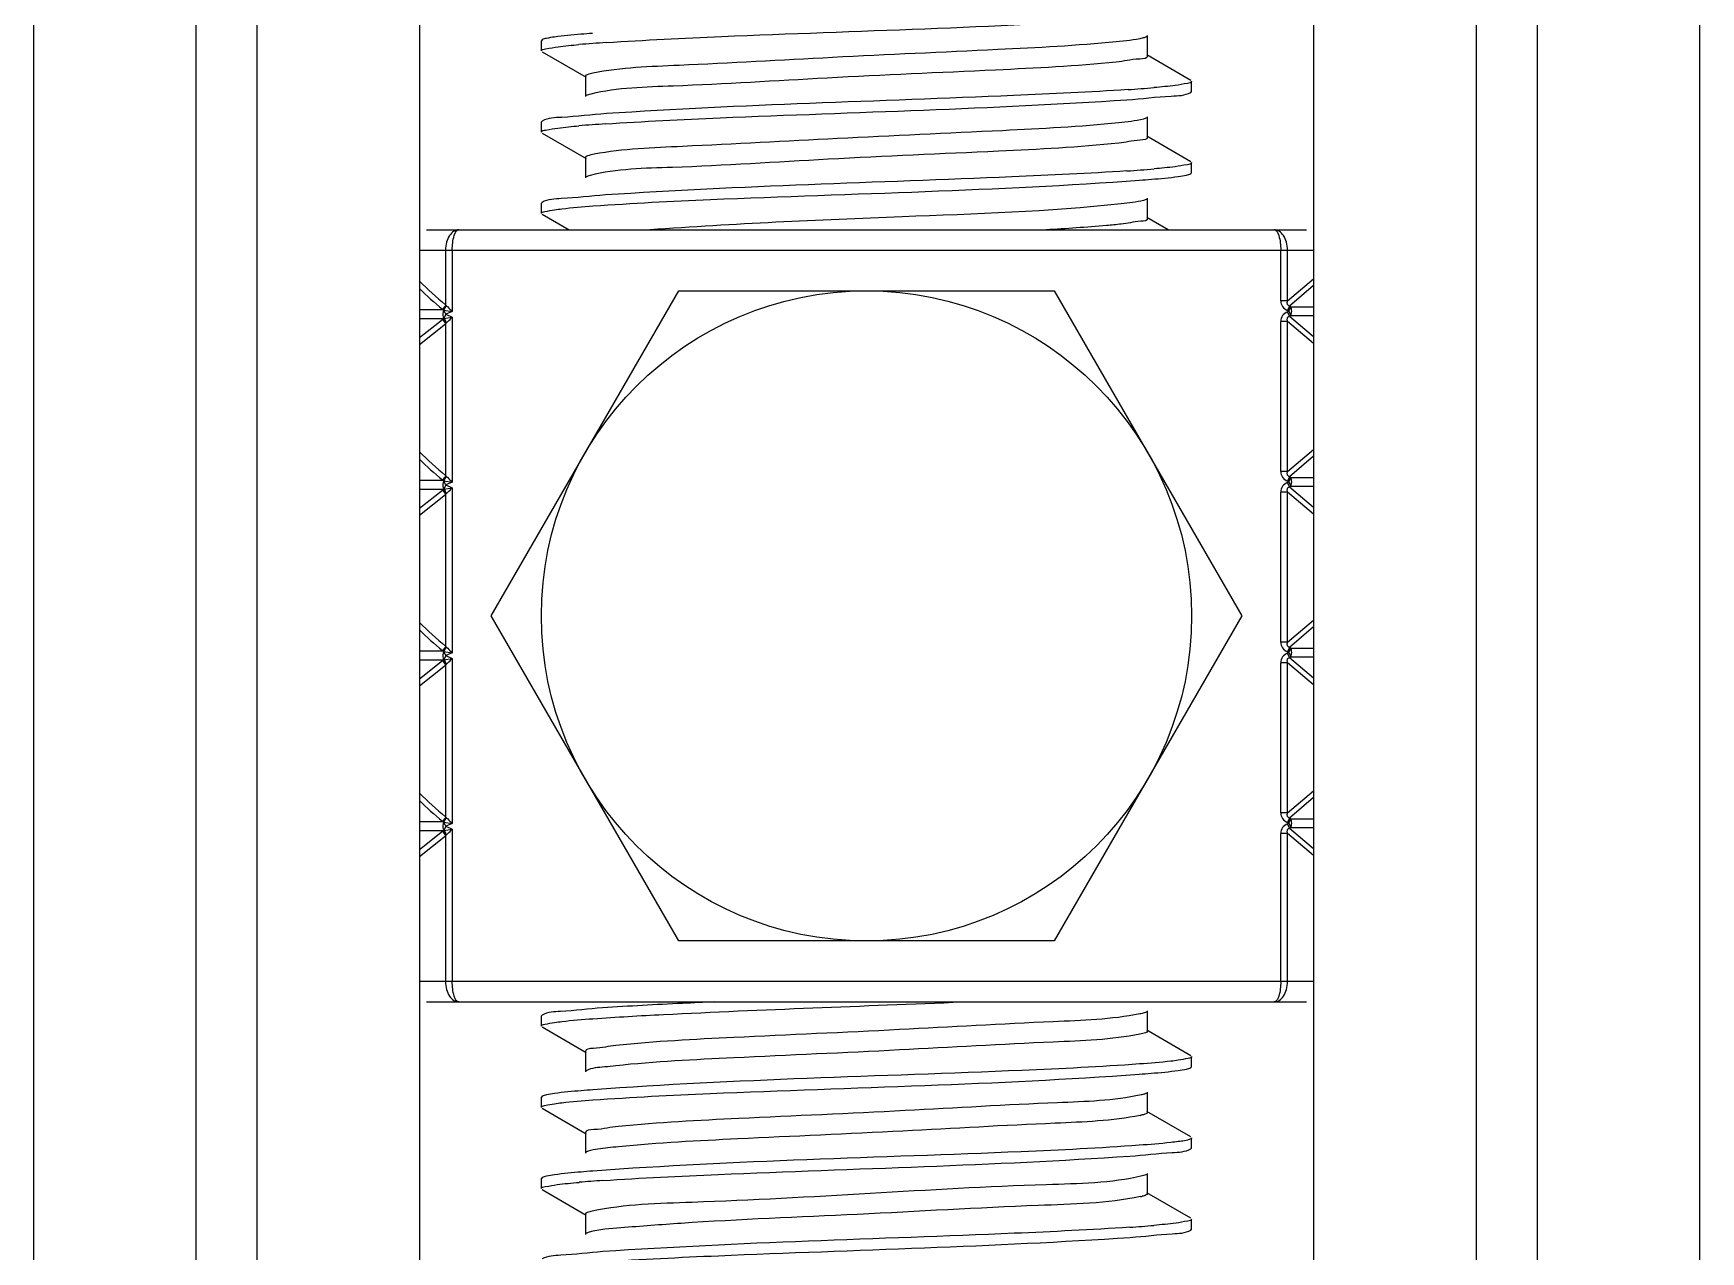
# Model space of a CAD drawing. Extents: x 27938 to 1042331, y -235042 to 1535213.
# Drawn here: x 701681.2 to 702169.7, y 765913.3 to 766270.3 of the extents above; entities that cross this region are included whole.
import ezdxf

# ---------------------------------------------------------------- set-up
doc = ezdxf.new("R2010")
doc.units = 0
doc.header["$LTSCALE"] = 1000
doc.header["$MEASUREMENT"] = 0
doc.styles.get("Standard").update_dxf_attribs({"font": 'gbenor.shx', "bigfont": 'gbcbig.shx'})
doc.dimstyles.get("Standard").update_dxf_attribs({"dimtxt": 0.18, "dimasz": 0.18, "dimexe": 0.18, "dimexo": 0.0625, "dimgap": 0.09, "dimtad": 0, "dimtih": 1, "dimtoh": 1, "dimdec": 4, "dimzin": 0, "dimdsep": 46, "dimtxsty": 'Standard', "dimcen": 0.09, "dimadec": 0, "dimazin": 0, "dimtfac": 1, "dimtdec": 4, "dimtofl": 0, "dimtmove": 0, "dimatfit": 3, "dimfxl": 1, "dimtolj": 1, "dimtzin": 0, "dimarcsym": 0})

msp = doc.modelspace()

# ---------------------------------------------------------------- linework, layer by layer
at = {"linetype": 'Continuous'}
for p, q in [((701681.22, 770483.4), (701681.22, 765742.38)), ((701728.85, 770483.4), (701728.85, 765742.38)), ((701746.71, 770483.4), (701746.71, 765742.38)), ((701794.33, 770483.4), (701794.33, 765742.38)), ((702056.27, 770483.4), (702056.27, 765742.38)), ((702103.9, 770483.4), (702103.9, 765742.38)), ((702121.76, 770483.4), (702121.76, 765742.38)), ((702169.39, 770483.4), (702169.39, 765742.38)), ((701830.28, 766268.36), (701830.05, 766268.1)), ((701830.05, 766265.13), (701830.05, 766268.1)), ((701830.05, 766265.13), (701830.05, 766268.1)), ((702007.67, 766263.64), (702007.67, 766269.59)), ((701830.28, 766264.87), (701843.2, 766257.38)), ((702020.33, 766256.46), (702007.41, 766263.94)), ((701842.94, 766257.68), (701842.94, 766251.73)), ((702020.33, 766252.96), (702020.56, 766253.22)), ((702020.56, 766253.22), (702020.56, 766256.2)), ((702020.56, 766253.22), (702020.56, 766256.2)), ((701830.28, 766244.55), (701830.05, 766244.29)), ((701830.05, 766241.31), (701830.05, 766244.29)), ((701830.05, 766241.31), (701830.05, 766244.29)), ((702007.67, 766239.83), (702007.67, 766245.78)), ((701830.28, 766241.05), (701843.2, 766233.57)), ((702020.33, 766232.64), (702007.41, 766240.13)), ((701842.94, 766233.87), (701842.94, 766227.92)), ((702020.33, 766229.15), (702020.56, 766229.41)), ((702020.56, 766229.41), (702020.56, 766232.38)), ((702020.56, 766229.41), (702020.56, 766232.38)), ((701830.28, 766220.74), (701830.05, 766220.48)), ((701830.05, 766217.5), (701830.05, 766220.48)), ((701830.05, 766217.5), (701830.05, 766220.48)), ((702007.67, 766216.01), (702007.67, 766221.97)), ((701830.28, 766217.24), (701838.15, 766212.68)), ((702013.68, 766212.68), (702007.41, 766216.31)), ((701796.42, 766212.68), (702054.19, 766212.68)), ((701794.33, 766206.73), (702056.27, 766206.73)), ((701801.96, 766206.73), (701801.96, 766190.73)), ((701803.94, 766206.73), (701803.94, 766188.77)), ((702046.67, 766191.88), (702046.67, 766206.73)), ((702048.65, 766191.88), (702048.65, 766206.73)), ((701815.32, 766099.57), (701870.31, 766194.82)), ((701870.31, 766194.82), (701980.3, 766194.82)), ((701980.3, 766194.82), (702035.29, 766099.57)), ((702048.65, 766191.88), (702056.27, 766198.36)), ((702056.27, 766196.34), (702049.2, 766190.33)), ((701801.33, 766189.24), (701794.33, 766189.24)), ((701801.45, 766189.21), (701801.33, 766189.24)), ((701801.49, 766189.19), (701803.94, 766188.77)), ((701802.13, 766190.54), (701801.96, 766190.73)), ((701802.2, 766190.47), (701802.13, 766190.54)), ((702048.65, 766191.88), (702046.67, 766191.88)), ((702049.2, 766190.33), (702048.6, 766189.07)), ((702049.02, 766188.87), (702048.6, 766189.07)), ((702049.02, 766188.87), (702049.62, 766190.13)), ((702049.62, 766190.13), (702049.2, 766190.33)), ((702049.62, 766190.13), (702056.27, 766190.13)), ((701801.29, 766186.63), (701794.33, 766186.65)), ((701794.33, 766181.15), (701801.05, 766186.46)), ((701794.33, 766179.12), (701801.96, 766185.15)), ((701801.29, 766186.63), (701801.45, 766186.66)), ((701801.45, 766186.66), (701801.49, 766186.68)), ((701802.04, 766187.94), (701801.49, 766186.68)), ((701801.49, 766186.68), (701803.94, 766187.11)), ((701801.96, 766185.15), (701802.1, 766185.31)), ((701801.96, 766185.15), (701801.96, 766140.72)), ((701803.94, 766188.77), (701802.04, 766187.94)), ((701802.04, 766187.94), (701803.94, 766187.11)), ((701802.1, 766185.31), (701802.18, 766185.39)), ((701802.18, 766185.39), (701802.23, 766185.43)), ((701803.94, 766187.11), (701803.94, 766138.76)), ((702048.65, 766185.86), (702046.67, 766185.86)), ((702046.67, 766141.88), (702046.67, 766185.86)), ((702048.6, 766188.67), (702049.02, 766188.87)), ((702049.2, 766187.41), (702048.6, 766188.67)), ((702056.27, 766179.38), (702048.65, 766185.86)), ((702048.65, 766141.88), (702048.65, 766185.86)), ((702049.02, 766188.87), (702049.62, 766187.61)), ((702049.2, 766187.41), (702049.62, 766187.61)), ((702049.2, 766187.41), (702056.27, 766181.4)), ((702049.62, 766187.61), (702056.27, 766187.61)), ((702048.65, 766141.88), (702056.27, 766148.35)), ((702056.27, 766146.33), (702049.2, 766140.32)), ((701802.13, 766140.53), (701801.96, 766140.72)), ((701802.2, 766140.46), (701802.13, 766140.53)), ((702048.65, 766141.88), (702046.67, 766141.88)), ((702049.2, 766140.32), (702048.6, 766139.06)), ((702049.02, 766138.86), (702049.62, 766140.13)), ((702049.62, 766140.13), (702049.2, 766140.32)), ((702049.62, 766140.13), (702056.27, 766140.13)), ((701801.33, 766139.23), (701794.33, 766139.23)), ((701801.29, 766136.62), (701794.33, 766136.64)), ((701794.33, 766131.15), (701801.05, 766136.45)), ((701801.29, 766136.62), (701801.45, 766136.65)), ((701801.45, 766139.2), (701801.33, 766139.23)), ((701801.45, 766136.65), (701801.49, 766136.68)), ((701801.49, 766139.18), (701803.94, 766138.76)), ((701802.04, 766137.93), (701801.49, 766136.68)), ((701801.49, 766136.68), (701803.94, 766137.1)), ((701801.96, 766135.14), (701802.1, 766135.31)), ((701803.94, 766138.76), (701802.04, 766137.93)), ((701802.04, 766137.93), (701803.94, 766137.1)), ((701802.1, 766135.31), (701802.18, 766135.38)), ((701802.18, 766135.38), (701802.23, 766135.42)), ((701803.94, 766137.1), (701803.94, 766088.76)), ((702048.65, 766135.85), (702046.67, 766135.85)), ((702046.67, 766091.87), (702046.67, 766135.85)), ((702049.02, 766138.86), (702048.6, 766139.06)), ((702048.6, 766138.67), (702049.02, 766138.86)), ((702049.2, 766137.4), (702048.6, 766138.67)), ((702056.27, 766129.37), (702048.65, 766135.85)), ((702048.65, 766091.87), (702048.65, 766135.85)), ((702049.02, 766138.86), (702049.62, 766137.6)), ((702049.2, 766137.4), (702049.62, 766137.6)), ((702049.2, 766137.4), (702056.27, 766131.39)), ((702049.62, 766137.6), (702056.27, 766137.6)), ((701794.33, 766129.11), (701801.96, 766135.14)), ((701801.96, 766135.14), (701801.96, 766090.71)), ((701870.31, 766004.32), (701815.32, 766099.57)), ((702035.29, 766099.57), (701980.3, 766004.32)), ((702048.65, 766091.87), (702056.27, 766098.34)), ((702056.27, 766096.33), (702049.2, 766090.32)), ((702048.65, 766091.87), (702046.67, 766091.87)), ((701801.33, 766089.22), (701794.33, 766089.22)), ((701801.29, 766086.61), (701794.33, 766086.63)), ((701794.33, 766081.14), (701801.05, 766086.45)), ((701801.29, 766086.61), (701801.45, 766086.65)), ((701801.45, 766089.19), (701801.33, 766089.22)), ((701801.45, 766086.65), (701801.49, 766086.67)), ((701801.49, 766089.18), (701803.94, 766088.76)), ((701802.04, 766087.92), (701801.49, 766086.67)), ((701801.49, 766086.67), (701803.94, 766087.09)), ((701802.13, 766090.52), (701801.96, 766090.71)), ((701803.94, 766088.76), (701802.04, 766087.92)), ((701802.04, 766087.92), (701803.94, 766087.09)), ((701802.2, 766090.45), (701802.13, 766090.52)), ((701803.94, 766087.09), (701803.94, 766038.75)), ((702049.2, 766090.32), (702048.6, 766089.05)), ((702049.02, 766088.86), (702048.6, 766089.05)), ((702048.6, 766088.66), (702049.02, 766088.86)), ((702049.2, 766087.4), (702048.6, 766088.66)), ((702049.02, 766088.86), (702049.62, 766090.12)), ((702049.02, 766088.86), (702049.62, 766087.59)), ((702049.62, 766090.12), (702049.2, 766090.32)), ((702049.2, 766087.4), (702049.62, 766087.59)), ((702049.2, 766087.4), (702056.27, 766081.38)), ((702049.62, 766090.12), (702056.27, 766090.12)), ((702049.62, 766087.59), (702056.27, 766087.59)), ((701794.33, 766079.1), (701801.96, 766085.14)), ((701801.96, 766085.14), (701802.1, 766085.3)), ((701801.96, 766085.14), (701801.96, 766040.71)), ((701802.1, 766085.3), (701802.18, 766085.37)), ((701802.18, 766085.37), (701802.23, 766085.42)), ((702048.65, 766085.84), (702046.67, 766085.84)), ((702046.67, 766041.86), (702046.67, 766085.84)), ((702056.27, 766079.36), (702048.65, 766085.84)), ((702048.65, 766041.86), (702048.65, 766085.84)), ((702048.65, 766041.86), (702056.27, 766048.34)), ((702056.27, 766046.32), (702049.2, 766040.31)), ((701801.33, 766039.22), (701794.33, 766039.22)), ((701801.45, 766039.19), (701801.33, 766039.22)), ((701801.49, 766039.17), (701803.94, 766038.75)), ((701802.04, 766037.91), (701801.49, 766036.66)), ((701802.13, 766040.52), (701801.96, 766040.71)), ((701803.94, 766038.75), (701802.04, 766037.91)), ((701802.04, 766037.91), (701803.94, 766037.09)), ((701802.2, 766040.45), (701802.13, 766040.52)), ((702048.65, 766041.86), (702046.67, 766041.86)), ((702049.2, 766040.31), (702048.6, 766039.05)), ((702049.02, 766038.85), (702048.6, 766039.05)), ((702048.6, 766038.65), (702049.02, 766038.85)), ((702049.2, 766037.39), (702048.6, 766038.65)), ((702049.02, 766038.85), (702049.62, 766040.11)), ((702049.02, 766038.85), (702049.62, 766037.59)), ((702049.62, 766040.11), (702049.2, 766040.31)), ((702049.2, 766037.39), (702049.62, 766037.59)), ((702049.62, 766040.11), (702056.27, 766040.11)), ((702049.62, 766037.59), (702056.27, 766037.59)), ((701801.29, 766036.6), (701794.33, 766036.63)), ((701794.33, 766031.13), (701801.05, 766036.44)), ((701794.33, 766029.1), (701801.96, 766035.13)), ((701801.29, 766036.6), (701801.45, 766036.64)), ((701801.45, 766036.64), (701801.49, 766036.66)), ((701801.49, 766036.66), (701803.94, 766037.09)), ((701801.96, 766035.13), (701802.1, 766035.29)), ((701801.96, 766035.13), (701801.96, 765992.41)), ((701802.1, 766035.29), (701802.18, 766035.37)), ((701802.18, 766035.37), (701802.23, 766035.41)), ((701803.94, 766037.09), (701803.94, 765992.41)), ((702048.65, 766035.84), (702046.67, 766035.84)), ((702046.67, 765992.41), (702046.67, 766035.84)), ((702056.27, 766029.36), (702048.65, 766035.84)), ((702048.65, 765992.41), (702048.65, 766035.84)), ((702049.2, 766037.39), (702056.27, 766031.38)), ((701980.3, 766004.32), (701870.31, 766004.32)), ((702056.27, 765992.41), (701794.33, 765992.41)), ((701796.42, 765986.46), (702054.19, 765986.46)), ((702007.67, 765977.88), (702007.67, 765983.84)), ((701830.28, 765982.61), (701830.05, 765982.35)), ((701830.05, 765979.37), (701830.05, 765982.35)), ((701830.05, 765979.37), (701830.05, 765982.35)), ((701830.28, 765979.11), (701843.2, 765971.63)), ((702020.33, 765970.7), (702007.41, 765978.19)), ((701842.94, 765971.93), (701842.94, 765965.98)), ((702020.56, 765967.47), (702020.56, 765970.44)), ((702020.56, 765967.47), (702020.56, 765970.44)), ((702020.33, 765967.21), (702020.56, 765967.47)), ((702007.67, 765954.07), (702007.67, 765960.02)), ((701830.28, 765958.8), (701830.05, 765958.54)), ((701830.05, 765955.56), (701830.05, 765958.54)), ((701830.05, 765955.56), (701830.05, 765958.54)), ((701830.28, 765955.3), (701843.2, 765947.82)), ((702020.33, 765946.89), (702007.41, 765954.37)), ((701842.94, 765948.12), (701842.94, 765942.17)), ((702020.56, 765943.65), (702020.56, 765946.63)), ((702020.56, 765943.65), (702020.56, 765946.63)), ((702020.33, 765943.39), (702020.56, 765943.65)), ((701830.28, 765934.98), (701830.05, 765934.72)), ((702007.67, 765930.26), (702007.67, 765936.21)), ((701830.05, 765931.75), (701830.05, 765934.72)), ((701830.05, 765931.75), (701830.05, 765934.72)), ((701830.28, 765931.49), (701843.2, 765924)), ((702020.33, 765923.08), (702007.41, 765930.56)), ((701842.94, 765924.31), (701842.94, 765918.35)), ((702020.56, 765919.84), (702020.56, 765922.82)), ((702020.56, 765919.84), (702020.56, 765922.82)), ((702020.33, 765919.58), (702020.56, 765919.84))]:
    msp.add_line(p, q, dxfattribs=at)
msp.add_circle((701925.3, 766099.57), 95.25, dxfattribs=at)
for centre, radius, start, end in [((701876.86, 765840.51), 427.95, 93.7169, 94.7992), ((701974.33, 766673.53), 420.65, 273.7623, 274.8008), ((701876.44, 765821.9), 422.73, 93.7496, 94.8), ((701973.92, 766654.9), 425.85, 273.7294, 274.8001), ((701867.89, 766271.18), 104.01, 224.9882, 230.6634), ((701868.38, 766270.22), 105.17, 225.2411, 230.1872), ((701802.23, 766190.85), 1.85, 230.2237, 240.9585), ((701802.2, 766185), 1.86, 119.1442, 128.3025), ((701867.89, 766221.17), 104.01, 224.9882, 230.6634), ((701868.38, 766220.21), 105.17, 225.2411, 230.1872), ((701802.23, 766140.85), 1.85, 230.2237, 240.9585), ((701802.2, 766134.99), 1.86, 119.1442, 128.3025), ((701867.89, 766171.16), 104.01, 224.9882, 230.6634), ((701868.38, 766170.2), 105.17, 225.2411, 230.1872), ((701802.23, 766090.84), 1.85, 230.2237, 240.9585), ((701802.2, 766084.98), 1.86, 119.1442, 128.3025), ((701867.89, 766121.16), 104.01, 224.9882, 230.6634), ((701868.38, 766120.19), 105.17, 225.2411, 230.1872), ((701802.23, 766040.83), 1.85, 230.2237, 240.9585), ((701802.2, 766034.98), 1.86, 119.1442, 128.3025), ((702001.37, 765973.71), 20.92, 281.3918, 282.1324), ((701875.45, 765524.88), 410.16, 93.8283, 94.8033), ((702002.01, 765946.86), 17.82, 281.5512, 283.2684), ((701975.03, 766331.21), 411.68, 273.8155, 274.8057)]:
    msp.add_arc(centre, radius, start, end, dxfattribs=at)
for points, knots in [([(701849.11, 766267.57), (701860.36, 766268.31), (701911.3, 766270.75), (701962.3, 766271.97), (702001.93, 766274.62)], [0, 0, 0, 0, 0.221018, 1, 1, 1, 1]), ([(701833.88, 766269.18), (701833.09, 766269.07), (701831.89, 766268.86), (701830.66, 766268.58), (701830.28, 766268.36)], [0, 0, 0, 0, 0.642699, 1, 1, 1, 1]), ([(701845.06, 766270.26), (701843.91, 766270.17), (701840.18, 766269.88), (701836.45, 766269.55), (701833.88, 766269.18)], [0, 0, 0, 0, 0.307564, 1, 1, 1, 1]), ([(701998.48, 766267.78), (701986.94, 766266.63), (701959.2, 766265.21), (701916.47, 766263.36), (701877.01, 766261.02), (701853.46, 766260.22), (701845.18, 766258.57)], [0, 0, 0, 0, 0.226386, 0.542344, 0.83502, 1, 1, 1, 1]), ([(702007.41, 766269.29), (702007.08, 766269.1), (702004.12, 766268.3), (702001.12, 766268.05), (701998.48, 766267.78)], [0, 0, 0, 0, 0.123298, 1, 1, 1, 1]), ([(701830.05, 766265.13), (701830.05, 766265.58), (701832.49, 766265.85), (701833.7, 766266.19), (701834.93, 766266.34)], [0, 0, 0, 0, 0.270608, 1, 1, 1, 1]), ([(702007.66, 766263.64), (702007.67, 766262.8), (702002.93, 766262.76), (702000.77, 766262.06), (701998.48, 766261.83)], [0, 0, 0, 0, 0.265413, 1, 1, 1, 1]), ([(701845.18, 766258.57), (701844.61, 766258.46), (701843.95, 766258.31), (701842.95, 766257.92), (701842.95, 766257.68)], [0, 0, 0, 0, 0.707754, 1, 1, 1, 1]), ([(701998.48, 766261.83), (701986.72, 766260.65), (701958.46, 766259.21), (701915.14, 766257.41), (701875.75, 766254.84), (701852.4, 766254.34), (701844.52, 766252.47)], [0, 0, 0, 0, 0.229855, 0.549948, 0.842489, 1, 1, 1, 1]), ([(701844.52, 766252.47), (701844.25, 766252.41), (701843.8, 766252.29), (701843.37, 766252.13), (701843.21, 766252.03)], [0, 0, 0, 0, 0.593987, 1, 1, 1, 1]), ([(702001.93, 766253.79), (701990.76, 766253.04), (701939.82, 766250.59), (701888.82, 766249.36), (701849.11, 766246.73)], [0, 0, 0, 0, 0.219595, 1, 1, 1, 1]), ([(702001.62, 766250.79), (702005.95, 766251.08), (702012.02, 766251.92), (702018.64, 766251.99), (702020.33, 766252.96)], [0, 0, 0, 0, 0.691216, 1, 1, 1, 1]), ([(702020.56, 766256.2), (702020.56, 766255.75), (702018.17, 766255.47), (702016.98, 766255.14), (702015.78, 766254.99)], [0, 0, 0, 0, 0.270923, 1, 1, 1, 1]), ([(701848.8, 766243.73), (701859.99, 766244.48), (701910.93, 766246.92), (701961.93, 766248.15), (702001.62, 766250.79)], [0, 0, 0, 0, 0.219989, 1, 1, 1, 1]), ([(701849.11, 766246.73), (701844.75, 766246.44), (701838.64, 766245.59), (701831.97, 766245.52), (701830.28, 766244.55)], [0, 0, 0, 0, 0.691341, 1, 1, 1, 1]), ([(701999.22, 766244.05), (701987.9, 766242.87), (701960.39, 766241.46), (701917.77, 766239.59), (701877.93, 766237.3), (701854.03, 766236.41), (701845.49, 766234.82)], [0, 0, 0, 0, 0.221662, 0.536163, 0.830773, 1, 1, 1, 1]), ([(702007.41, 766245.48), (702007.1, 766245.3), (702004.4, 766244.54), (702001.64, 766244.3), (701999.22, 766244.05)], [0, 0, 0, 0, 0.125495, 1, 1, 1, 1]), ([(701830.05, 766241.31), (701830.05, 766241.77), (701832.45, 766242.04), (701833.66, 766242.37), (701834.86, 766242.52)], [0, 0, 0, 0, 0.270808, 1, 1, 1, 1]), ([(701999.22, 766238.09), (701987.51, 766236.87), (701959.11, 766235.43), (701915.44, 766233.64), (701875.72, 766230.94), (701852.15, 766230.59), (701844.32, 766228.61)], [0, 0, 0, 0, 0.227665, 0.549451, 0.843883, 1, 1, 1, 1]), ([(702007.66, 766239.83), (702007.67, 766239.06), (702003.33, 766238.94), (702001.33, 766238.31), (701999.22, 766238.09)], [0, 0, 0, 0, 0.266153, 1, 1, 1, 1]), ([(701845.49, 766234.82), (701844.84, 766234.7), (701844.11, 766234.53), (701842.95, 766234.14), (701842.94, 766233.87)], [0, 0, 0, 0, 0.711573, 1, 1, 1, 1]), ([(701844.32, 766228.61), (701844.1, 766228.56), (701843.72, 766228.45), (701843.35, 766228.3), (701843.21, 766228.22)], [0, 0, 0, 0, 0.586829, 1, 1, 1, 1]), ([(702001.62, 766229.95), (701990.39, 766229.21), (701939.45, 766226.76), (701888.45, 766225.54), (701848.8, 766222.9)], [0, 0, 0, 0, 0.220621, 1, 1, 1, 1]), ([(702005.32, 766227.23), (702006.48, 766227.32), (702010.27, 766227.62), (702014.05, 766227.95), (702016.66, 766228.32)], [0, 0, 0, 0, 0.307378, 1, 1, 1, 1]), ([(702020.56, 766232.38), (702020.56, 766231.93), (702018.14, 766231.66), (702016.93, 766231.32), (702015.72, 766231.17)], [0, 0, 0, 0, 0.270717, 1, 1, 1, 1]), ([(702016.66, 766228.32), (702017.46, 766228.43), (702018.69, 766228.65), (702019.94, 766228.92), (702020.33, 766229.15)], [0, 0, 0, 0, 0.643431, 1, 1, 1, 1]), ([(701845.18, 766219.67), (701856.64, 766220.51), (701910.03, 766223.11), (701963.49, 766224.17), (702005.32, 766227.23)], [0, 0, 0, 0, 0.215118, 1, 1, 1, 1]), ([(701830.05, 766217.5), (701830.05, 766217.87), (701831.94, 766218.19), (701832.94, 766218.45), (701833.91, 766218.58)], [0, 0, 0, 0, 0.274527, 1, 1, 1, 1]), ([(701848.8, 766222.9), (701844.51, 766222.61), (701838.5, 766221.78), (701831.95, 766221.7), (701830.28, 766220.74)], [0, 0, 0, 0, 0.691044, 1, 1, 1, 1]), ([(701833.91, 766218.58), (701834.62, 766218.68), (701838.37, 766219.14), (701842.14, 766219.44), (701845.18, 766219.67)], [0, 0, 0, 0, 0.191292, 1, 1, 1, 1]), ([(701999.94, 766220.31), (701978.63, 766217.99), (701932.5, 766216.52), (701886.46, 766214.45), (701861.85, 766212.68)], [0, 0, 0, 0, 0.464865, 1, 1, 1, 1]), ([(702007.41, 766221.66), (702007.13, 766221.5), (702004.66, 766220.78), (702002.14, 766220.55), (701999.94, 766220.31)], [0, 0, 0, 0, 0.12782, 1, 1, 1, 1]), ([(701999.94, 766214.36), (701998.51, 766214.2), (701991.17, 766213.51), (701983.82, 766213.04), (701977.9, 766212.68)], [0, 0, 0, 0, 0.195123, 1, 1, 1, 1]), ([(702007.66, 766216.01), (702007.67, 766215.3), (702003.71, 766215.13), (702001.87, 766214.57), (701999.94, 766214.36)], [0, 0, 0, 0, 0.266951, 1, 1, 1, 1]), ([(701805.85, 766212.68), (701805.35, 766212.68), (701804.24, 766212.32), (701802.98, 766210.95), (701802.15, 766209.01), (701801.96, 766207.51), (701801.96, 766206.73)], [0, 0, 0, 0, 0.195972, 0.42512, 0.697797, 1, 1, 1, 1]), ([(701803.94, 766206.73), (701803.94, 766208.16), (701804.15, 766210.1), (701804.92, 766212.13), (701805.58, 766212.68), (701805.85, 766212.68)], [0, 0, 0, 0, 0.657525, 0.871922, 1, 1, 1, 1]), ([(702044.75, 766212.68), (702045.03, 766212.68), (702045.69, 766212.13), (702046.45, 766210.1), (702046.67, 766208.16), (702046.67, 766206.73)], [0, 0, 0, 0, 0.128078, 0.342475, 1, 1, 1, 1]), ([(702048.65, 766206.73), (702048.65, 766207.51), (702048.46, 766209.01), (702047.63, 766210.95), (702046.37, 766212.32), (702045.26, 766212.68), (702044.75, 766212.68)], [0, 0, 0, 0, 0.302203, 0.57488, 0.804028, 1, 1, 1, 1]), ([(701801.47, 766189.23), (701801.38, 766189.04), (701801.11, 766188.22), (701801.17, 766187.26), (701801.45, 766186.66)], [0, 0, 0, 0, 0.236634, 1, 1, 1, 1]), ([(701802.04, 766187.94), (701801.99, 766188.06), (701801.8, 766188.49), (701801.57, 766188.91), (701801.47, 766189.23)], [0, 0, 0, 0, 0.285481, 1, 1, 1, 1]), ([(701802.2, 766190.47), (701802.34, 766190.35), (701802.93, 766189.79), (701803.5, 766189.21), (701803.94, 766188.77)], [0, 0, 0, 0, 0.225254, 1, 1, 1, 1]), ([(702046.67, 766191.88), (702046.67, 766191.29), (702047.07, 766190.08), (702048.06, 766189.32), (702048.6, 766189.07)], [0, 0, 0, 0, 0.499355, 1, 1, 1, 1]), ([(702049.2, 766190.33), (702048.91, 766190.42), (702048.45, 766190.98), (702048.58, 766191.59), (702048.65, 766191.88)], [0, 0, 0, 0, 0.502447, 1, 1, 1, 1]), ([(702049.62, 766187.61), (702049.8, 766188), (702049.93, 766188.87), (702049.8, 766189.75), (702049.62, 766190.13)], [0, 0, 0, 0, 0.500048, 1, 1, 1, 1]), ([(701802.23, 766185.43), (701802.37, 766185.55), (701802.95, 766186.1), (701803.51, 766186.67), (701803.94, 766187.11)], [0, 0, 0, 0, 0.226794, 1, 1, 1, 1]), ([(702048.6, 766188.67), (702048.06, 766188.42), (702047.07, 766187.66), (702046.67, 766186.45), (702046.67, 766185.86)], [0, 0, 0, 0, 0.500643, 1, 1, 1, 1]), ([(702048.65, 766185.86), (702048.58, 766186.15), (702048.45, 766186.76), (702048.91, 766187.32), (702049.2, 766187.41)], [0, 0, 0, 0, 0.49632, 1, 1, 1, 1]), ([(701802.2, 766140.46), (701802.34, 766140.34), (701802.93, 766139.78), (701803.5, 766139.21), (701803.94, 766138.76)], [0, 0, 0, 0, 0.225254, 1, 1, 1, 1]), ([(702046.67, 766141.88), (702046.67, 766141.28), (702047.07, 766140.07), (702048.06, 766139.31), (702048.6, 766139.06)], [0, 0, 0, 0, 0.499355, 1, 1, 1, 1]), ([(702049.2, 766140.32), (702048.91, 766140.41), (702048.45, 766140.97), (702048.58, 766141.59), (702048.65, 766141.88)], [0, 0, 0, 0, 0.502447, 1, 1, 1, 1]), ([(702049.62, 766137.6), (702049.8, 766137.99), (702049.93, 766138.86), (702049.8, 766139.74), (702049.62, 766140.13)], [0, 0, 0, 0, 0.500048, 1, 1, 1, 1]), ([(701801.47, 766139.22), (701801.38, 766139.04), (701801.11, 766138.21), (701801.17, 766137.25), (701801.45, 766136.65)], [0, 0, 0, 0, 0.236634, 1, 1, 1, 1]), ([(701802.04, 766137.93), (701801.99, 766138.05), (701801.8, 766138.48), (701801.57, 766138.9), (701801.47, 766139.22)], [0, 0, 0, 0, 0.285481, 1, 1, 1, 1]), ([(701802.23, 766135.42), (701802.37, 766135.55), (701802.95, 766136.09), (701803.51, 766136.66), (701803.94, 766137.1)], [0, 0, 0, 0, 0.226794, 1, 1, 1, 1]), ([(702048.6, 766138.67), (702048.06, 766138.41), (702047.07, 766137.66), (702046.67, 766136.44), (702046.67, 766135.85)], [0, 0, 0, 0, 0.500643, 1, 1, 1, 1]), ([(702048.65, 766135.85), (702048.58, 766136.14), (702048.45, 766136.75), (702048.91, 766137.32), (702049.2, 766137.4)], [0, 0, 0, 0, 0.49632, 1, 1, 1, 1]), ([(702046.67, 766091.87), (702046.67, 766091.28), (702047.07, 766090.06), (702048.06, 766089.31), (702048.6, 766089.05)], [0, 0, 0, 0, 0.499355, 1, 1, 1, 1]), ([(702049.2, 766090.32), (702048.91, 766090.4), (702048.45, 766090.97), (702048.58, 766091.58), (702048.65, 766091.87)], [0, 0, 0, 0, 0.502447, 1, 1, 1, 1]), ([(701801.47, 766089.21), (701801.38, 766089.03), (701801.11, 766088.2), (701801.17, 766087.25), (701801.45, 766086.65)], [0, 0, 0, 0, 0.236634, 1, 1, 1, 1]), ([(701802.04, 766087.92), (701801.99, 766088.05), (701801.8, 766088.48), (701801.57, 766088.89), (701801.47, 766089.21)], [0, 0, 0, 0, 0.285481, 1, 1, 1, 1]), ([(701802.2, 766090.45), (701802.34, 766090.33), (701802.93, 766089.78), (701803.5, 766089.2), (701803.94, 766088.76)], [0, 0, 0, 0, 0.225254, 1, 1, 1, 1]), ([(701802.23, 766085.42), (701802.37, 766085.54), (701802.95, 766086.09), (701803.51, 766086.65), (701803.94, 766087.09)], [0, 0, 0, 0, 0.226794, 1, 1, 1, 1]), ([(702048.6, 766088.66), (702048.06, 766088.41), (702047.07, 766087.65), (702046.67, 766086.44), (702046.67, 766085.84)], [0, 0, 0, 0, 0.500643, 1, 1, 1, 1]), ([(702048.65, 766085.84), (702048.58, 766086.13), (702048.45, 766086.75), (702048.91, 766087.31), (702049.2, 766087.4)], [0, 0, 0, 0, 0.49632, 1, 1, 1, 1]), ([(702049.62, 766087.59), (702049.8, 766087.98), (702049.93, 766088.86), (702049.8, 766089.73), (702049.62, 766090.12)], [0, 0, 0, 0, 0.500048, 1, 1, 1, 1]), ([(701801.47, 766039.21), (701801.38, 766039.02), (701801.11, 766038.19), (701801.17, 766037.24), (701801.45, 766036.64)], [0, 0, 0, 0, 0.236634, 1, 1, 1, 1]), ([(701802.04, 766037.91), (701801.99, 766038.04), (701801.8, 766038.47), (701801.57, 766038.89), (701801.47, 766039.21)], [0, 0, 0, 0, 0.285481, 1, 1, 1, 1]), ([(701802.2, 766040.45), (701802.34, 766040.33), (701802.93, 766039.77), (701803.5, 766039.19), (701803.94, 766038.75)], [0, 0, 0, 0, 0.225254, 1, 1, 1, 1]), ([(702046.67, 766041.86), (702046.67, 766041.27), (702047.07, 766040.06), (702048.06, 766039.3), (702048.6, 766039.05)], [0, 0, 0, 0, 0.499355, 1, 1, 1, 1]), ([(702048.6, 766038.65), (702048.06, 766038.4), (702047.07, 766037.64), (702046.67, 766036.43), (702046.67, 766035.84)], [0, 0, 0, 0, 0.500643, 1, 1, 1, 1]), ([(702049.2, 766040.31), (702048.91, 766040.4), (702048.45, 766040.96), (702048.58, 766041.57), (702048.65, 766041.86)], [0, 0, 0, 0, 0.502447, 1, 1, 1, 1]), ([(702049.62, 766037.59), (702049.8, 766037.97), (702049.93, 766038.85), (702049.8, 766039.73), (702049.62, 766040.11)], [0, 0, 0, 0, 0.500048, 1, 1, 1, 1]), ([(701802.23, 766035.41), (701802.37, 766035.53), (701802.95, 766036.08), (701803.51, 766036.65), (701803.94, 766037.09)], [0, 0, 0, 0, 0.226794, 1, 1, 1, 1]), ([(702048.65, 766035.84), (702048.58, 766036.13), (702048.45, 766036.74), (702048.91, 766037.3), (702049.2, 766037.39)], [0, 0, 0, 0, 0.49632, 1, 1, 1, 1]), ([(701801.96, 765992.41), (701801.96, 765991.63), (701802.15, 765990.13), (701802.98, 765988.19), (701804.24, 765986.82), (701805.35, 765986.46), (701805.85, 765986.46)], [0, 0, 0, 0, 0.302203, 0.57488, 0.804028, 1, 1, 1, 1]), ([(701805.85, 765986.46), (701805.58, 765986.46), (701804.92, 765987.01), (701804.15, 765989.04), (701803.94, 765990.98), (701803.94, 765992.41)], [0, 0, 0, 0, 0.128078, 0.342475, 1, 1, 1, 1]), ([(702046.67, 765992.41), (702046.67, 765990.98), (702046.45, 765989.04), (702045.69, 765987.01), (702045.03, 765986.46), (702044.75, 765986.46)], [0, 0, 0, 0, 0.657525, 0.871922, 1, 1, 1, 1]), ([(702044.75, 765986.46), (702045.26, 765986.46), (702046.37, 765986.82), (702047.63, 765988.19), (702048.46, 765990.13), (702048.65, 765991.63), (702048.65, 765992.41)], [0, 0, 0, 0, 0.195972, 0.42512, 0.697797, 1, 1, 1, 1]), ([(701847.96, 765984.71), (701843.87, 765984.43), (701838.13, 765983.64), (701831.88, 765983.53), (701830.28, 765982.61)], [0, 0, 0, 0, 0.690228, 1, 1, 1, 1]), ([(701845.18, 765981.54), (701852.05, 765982.04), (701888.11, 765984.02), (701924.2, 765985.24), (701953.4, 765986.46)], [0, 0, 0, 0, 0.190688, 1, 1, 1, 1]), ([(701880.8, 765986.46), (701877.67, 765986.32), (701866.72, 765985.81), (701855.77, 765985.24), (701847.96, 765984.71)], [0, 0, 0, 0, 0.286076, 1, 1, 1, 1]), ([(701830.05, 765979.37), (701830.05, 765979.74), (701831.94, 765980.06), (701832.94, 765980.32), (701833.91, 765980.45)], [0, 0, 0, 0, 0.274524, 1, 1, 1, 1]), ([(701833.91, 765980.45), (701834.62, 765980.56), (701838.37, 765981.02), (701842.14, 765981.31), (701845.18, 765981.54)], [0, 0, 0, 0, 0.191293, 1, 1, 1, 1]), ([(702005.39, 765982.94), (701997.05, 765981.3), (701973.4, 765980.48), (701933.82, 765978.15), (701891.08, 765976.3), (701863.37, 765974.88), (701851.89, 765973.71)], [0, 0, 0, 0, 0.165781, 0.45908, 0.774887, 1, 1, 1, 1]), ([(702007.4, 765983.54), (702007.17, 765983.4), (702006.49, 765983.18), (702005.81, 765983.03), (702005.39, 765982.94)], [0, 0, 0, 0, 0.387259, 1, 1, 1, 1]), ([(702005.39, 765976.99), (701997.05, 765975.35), (701973.4, 765974.53), (701933.82, 765972.2), (701891.08, 765970.34), (701863.37, 765968.93), (701851.89, 765967.76)], [0, 0, 0, 0, 0.165781, 0.45908, 0.774887, 1, 1, 1, 1]), ([(702007.66, 765977.88), (702007.66, 765977.64), (702006.63, 765977.26), (702005.97, 765977.1), (702005.39, 765976.99)], [0, 0, 0, 0, 0.291748, 1, 1, 1, 1]), ([(701851.89, 765973.71), (701849.65, 765973.49), (701847.55, 765972.81), (701842.94, 765972.74), (701842.95, 765971.93)], [0, 0, 0, 0, 0.734361, 1, 1, 1, 1]), ([(702016.66, 765969.36), (702015.94, 765969.25), (702012.17, 765968.79), (702008.39, 765968.49), (702005.33, 765968.27)], [0, 0, 0, 0, 0.191424, 1, 1, 1, 1]), ([(702020.56, 765970.44), (702020.56, 765970.07), (702018.65, 765969.75), (702017.64, 765969.49), (702016.66, 765969.36)], [0, 0, 0, 0, 0.274347, 1, 1, 1, 1]), ([(701851.89, 765967.76), (701850.79, 765967.65), (701847.92, 765967.23), (701844.79, 765967.2), (701843.2, 765966.28)], [0, 0, 0, 0, 0.375377, 1, 1, 1, 1]), ([(701845.13, 765957.72), (701856.58, 765958.56), (701909.93, 765961.17), (701963.36, 765962.23), (702005.19, 765965.28)], [0, 0, 0, 0, 0.214845, 1, 1, 1, 1]), ([(702005.33, 765968.27), (701993.84, 765967.43), (701940.45, 765964.83), (701886.99, 765963.78), (701845.18, 765960.7)], [0, 0, 0, 0, 0.215525, 1, 1, 1, 1]), ([(702005.19, 765965.28), (702006.36, 765965.37), (702010.18, 765965.67), (702014, 765966.01), (702016.62, 765966.37)], [0, 0, 0, 0, 0.307299, 1, 1, 1, 1]), ([(702016.62, 765966.37), (702017.43, 765966.49), (702018.67, 765966.7), (702019.94, 765966.98), (702020.33, 765967.21)], [0, 0, 0, 0, 0.643818, 1, 1, 1, 1]), ([(701833.91, 765959.62), (701833.12, 765959.51), (701831.9, 765959.3), (701830.67, 765959.02), (701830.28, 765958.8)], [0, 0, 0, 0, 0.643035, 1, 1, 1, 1]), ([(701845.18, 765960.7), (701844.02, 765960.62), (701840.26, 765960.32), (701836.5, 765959.98), (701833.91, 765959.62)], [0, 0, 0, 0, 0.307528, 1, 1, 1, 1]), ([(702007.4, 765959.72), (702007.21, 765959.61), (702006.66, 765959.42), (702006.1, 765959.28), (702005.76, 765959.21)], [0, 0, 0, 0, 0.396009, 1, 1, 1, 1]), ([(701830.05, 765955.56), (701830.05, 765955.93), (701831.94, 765956.25), (701832.93, 765956.5), (701833.9, 765956.64)], [0, 0, 0, 0, 0.274583, 1, 1, 1, 1]), ([(701833.9, 765956.64), (701834.61, 765956.74), (701838.35, 765957.2), (701842.1, 765957.5), (701845.13, 765957.72)], [0, 0, 0, 0, 0.191287, 1, 1, 1, 1]), ([(702005.76, 765959.21), (701997.73, 765957.48), (701974.47, 765956.8), (701935.27, 765954.37), (701892.37, 765952.56), (701864.37, 765951.12), (701852.65, 765949.98)], [0, 0, 0, 0, 0.160645, 0.451989, 0.769743, 1, 1, 1, 1]), ([(701852.65, 765949.98), (701850.23, 765949.74), (701847.96, 765948.99), (701842.94, 765949), (701842.95, 765948.12)], [0, 0, 0, 0, 0.735005, 1, 1, 1, 1]), ([(702005.5, 765953.2), (701997.32, 765951.55), (701973.97, 765950.76), (701934.76, 765948.42), (701892.08, 765946.59), (701864.28, 765945.16), (701852.65, 765944.02)], [0, 0, 0, 0, 0.163506, 0.454907, 0.771081, 1, 1, 1, 1]), ([(702007.66, 765954.07), (702007.66, 765953.86), (702006.82, 765953.49), (702006.24, 765953.36), (702005.76, 765953.25)], [0, 0, 0, 0, 0.29759, 1, 1, 1, 1]), ([(702016.62, 765945.54), (702015.9, 765945.44), (702012.1, 765944.97), (702008.28, 765944.67), (702005.19, 765944.45)], [0, 0, 0, 0, 0.191494, 1, 1, 1, 1]), ([(702020.56, 765946.63), (702020.56, 765946.51), (702019.16, 765945.62), (702017.87, 765945.71), (702016.62, 765945.54)], [0, 0, 0, 0, 0.089011, 1, 1, 1, 1]), ([(701843.78, 765942.71), (701843.67, 765942.67), (701843.47, 765942.6), (701843.28, 765942.51), (701843.2, 765942.47)], [0, 0, 0, 0, 0.560435, 1, 1, 1, 1]), ([(701852.65, 765944.02), (701851.62, 765943.92), (701848.65, 765943.58), (701845.64, 765943.31), (701843.78, 765942.71)], [0, 0, 0, 0, 0.346657, 1, 1, 1, 1]), ([(702005.19, 765944.45), (701993.69, 765943.61), (701940.33, 765941.01), (701886.9, 765939.96), (701845.13, 765936.89)], [0, 0, 0, 0, 0.21594, 1, 1, 1, 1]), ([(701848.07, 765934.12), (701859.33, 765934.88), (701910.78, 765937.36), (701962.3, 765938.56), (702002.43, 765941.28)], [0, 0, 0, 0, 0.219125, 1, 1, 1, 1]), ([(702002.43, 765941.28), (702006.57, 765941.56), (702012.38, 765942.36), (702018.71, 765942.47), (702020.33, 765943.39)], [0, 0, 0, 0, 0.690459, 1, 1, 1, 1]), ([(701833.9, 765935.8), (701833.11, 765935.69), (701831.9, 765935.48), (701830.66, 765935.21), (701830.28, 765934.98)], [0, 0, 0, 0, 0.642904, 1, 1, 1, 1]), ([(701845.13, 765936.89), (701843.98, 765936.8), (701840.23, 765936.51), (701836.48, 765936.17), (701833.9, 765935.8)], [0, 0, 0, 0, 0.307539, 1, 1, 1, 1]), ([(702006.1, 765935.47), (701996.94, 765933.3), (701970.04, 765932.94), (701926.22, 765930.25), (701881.92, 765927.79), (701854.55, 765927.16), (701844.95, 765925.14)], [0, 0, 0, 0, 0.174762, 0.494833, 0.817817, 1, 1, 1, 1]), ([(702007.4, 765935.91), (702007.24, 765935.82), (702006.81, 765935.65), (702006.37, 765935.53), (702006.1, 765935.47)], [0, 0, 0, 0, 0.405964, 1, 1, 1, 1]), ([(701830.05, 765931.75), (701830.05, 765932.18), (701832.34, 765932.47), (701833.5, 765932.78), (701834.66, 765932.93)], [0, 0, 0, 0, 0.271491, 1, 1, 1, 1]), ([(702007.66, 765930.26), (702007.66, 765930.08), (702007, 765929.73), (702006.5, 765929.61), (702006.1, 765929.52)], [0, 0, 0, 0, 0.304804, 1, 1, 1, 1]), ([(701844.95, 765925.14), (701844.44, 765925.04), (701843.84, 765924.9), (701842.95, 765924.52), (701842.95, 765924.31)], [0, 0, 0, 0, 0.704965, 1, 1, 1, 1]), ([(702005.58, 765929.4), (701995.75, 765927.38), (701967.88, 765926.77), (701923.16, 765923.96), (701882.26, 765922.54), (701856.13, 765920.46), (701847.03, 765919.82), (701844.03, 765918.97)], [0, 0, 0, 0, 0.185871, 0.51286, 0.832554, 0.942221, 1, 1, 1, 1]), ([(702002.43, 765920.44), (701991.15, 765919.68), (701939.69, 765917.2), (701888.18, 765916.01), (701848.07, 765913.28)], [0, 0, 0, 0, 0.219533, 1, 1, 1, 1]), ([(702020.56, 765922.82), (702020.56, 765922.39), (702018.28, 765922.1), (702017.13, 765921.79), (702015.98, 765921.64)], [0, 0, 0, 0, 0.271562, 1, 1, 1, 1]), ([(701844.03, 765918.97), (701843.87, 765918.92), (701843.58, 765918.83), (701843.31, 765918.72), (701843.2, 765918.65)], [0, 0, 0, 0, 0.574666, 1, 1, 1, 1]), ([(701848.03, 765910.3), (701859.31, 765911.07), (701910.83, 765913.55), (701962.41, 765914.74), (702002.59, 765917.47)], [0, 0, 0, 0, 0.219209, 1, 1, 1, 1]), ([(702002.59, 765917.47), (702006.69, 765917.75), (702012.45, 765918.55), (702018.73, 765918.66), (702020.33, 765919.58)], [0, 0, 0, 0, 0.690288, 1, 1, 1, 1]), ([(701848.07, 765913.28), (701843.95, 765913), (701838.18, 765912.2), (701831.89, 765912.09), (701830.28, 765911.17)], [0, 0, 0, 0, 0.69034, 1, 1, 1, 1])]:
    msp.add_open_spline(points, degree=3, knots=knots, dxfattribs=at)
for points in [[(701834.93, 766266.34), (701836.96, 766266.6), (701839.01, 766266.79), (701841.05, 766266.97)], [(702015.78, 766254.99), (702013.71, 766254.73), (702011.62, 766254.53), (702009.53, 766254.36)], [(701834.86, 766242.52), (701836.93, 766242.78), (701839, 766242.98), (701841.07, 766243.15)], [(702015.72, 766231.17), (702013.67, 766230.91), (702011.61, 766230.72), (702009.55, 766230.54)], [(701801.96, 766190.73), (701801.83, 766190.22), (701801.48, 766189.73), (701801.05, 766189.43)], [(701802.13, 766190.54), (701802.01, 766190.04), (701801.72, 766189.56), (701801.33, 766189.24)], [(701801.45, 766189.21), (701801.81, 766189.54), (701802.09, 766189.99), (701802.2, 766190.47)], [(701801.96, 766185.15), (701801.84, 766185.67), (701801.49, 766186.16), (701801.05, 766186.46)], [(701802.1, 766185.31), (701801.99, 766185.82), (701801.69, 766186.3), (701801.29, 766186.63)], [(701802.18, 766185.39), (701802.08, 766185.87), (701801.81, 766186.33), (701801.45, 766186.66)], [(701802.23, 766185.43), (701802.11, 766185.9), (701801.85, 766186.36), (701801.49, 766186.68)], [(701801.96, 766140.72), (701801.83, 766140.21), (701801.48, 766139.72), (701801.05, 766139.42)], [(701802.13, 766140.53), (701802.01, 766140.03), (701801.72, 766139.55), (701801.33, 766139.23)], [(701801.45, 766139.2), (701801.81, 766139.54), (701802.09, 766139.98), (701802.2, 766140.46)], [(701801.96, 766135.14), (701801.84, 766135.66), (701801.49, 766136.15), (701801.05, 766136.45)], [(701802.1, 766135.31), (701801.99, 766135.81), (701801.69, 766136.3), (701801.29, 766136.62)], [(701802.18, 766135.38), (701802.08, 766135.86), (701801.81, 766136.33), (701801.45, 766136.65)], [(701802.23, 766135.42), (701802.11, 766135.89), (701801.85, 766136.35), (701801.49, 766136.68)], [(701801.96, 766090.71), (701801.83, 766090.2), (701801.48, 766089.72), (701801.05, 766089.42)], [(701801.96, 766085.14), (701801.84, 766085.65), (701801.49, 766086.15), (701801.05, 766086.45)], [(701802.1, 766085.3), (701801.99, 766085.8), (701801.69, 766086.29), (701801.29, 766086.61)], [(701802.13, 766090.52), (701802.01, 766090.03), (701801.72, 766089.55), (701801.33, 766089.22)], [(701801.45, 766089.19), (701801.81, 766089.53), (701802.09, 766089.98), (701802.2, 766090.45)], [(701802.18, 766085.37), (701802.08, 766085.85), (701801.81, 766086.32), (701801.45, 766086.65)], [(701802.23, 766085.42), (701802.11, 766085.89), (701801.85, 766086.34), (701801.49, 766086.67)], [(701801.96, 766040.71), (701801.83, 766040.19), (701801.48, 766039.71), (701801.05, 766039.41)], [(701802.13, 766040.52), (701802.01, 766040.02), (701801.72, 766039.54), (701801.33, 766039.22)], [(701801.45, 766039.19), (701801.81, 766039.52), (701802.09, 766039.97), (701802.2, 766040.45)], [(701801.96, 766035.13), (701801.84, 766035.65), (701801.49, 766036.14), (701801.05, 766036.44)], [(701802.1, 766035.29), (701801.99, 766035.79), (701801.69, 766036.28), (701801.29, 766036.6)], [(701802.18, 766035.37), (701802.08, 766035.84), (701801.81, 766036.31), (701801.45, 766036.64)], [(701802.23, 766035.41), (701802.11, 766035.88), (701801.85, 766036.34), (701801.49, 766036.66)], [(701834.66, 765932.93), (701836.8, 765933.21), (701838.95, 765933.41), (701841.11, 765933.59)], [(702015.98, 765921.64), (702013.83, 765921.36), (702011.68, 765921.16), (702009.52, 765920.98)]]:
    msp.add_open_spline(points, degree=3, dxfattribs=at)

# ---------------------------------------------------------------- leaders
msp.add_leader([(702013.87, 765641.07), (703147.48, 766035.94)], dimstyle='Standard', override={"dimgap": 20, "dimtad": 0})

doc.saveas('drawing.dxf')
